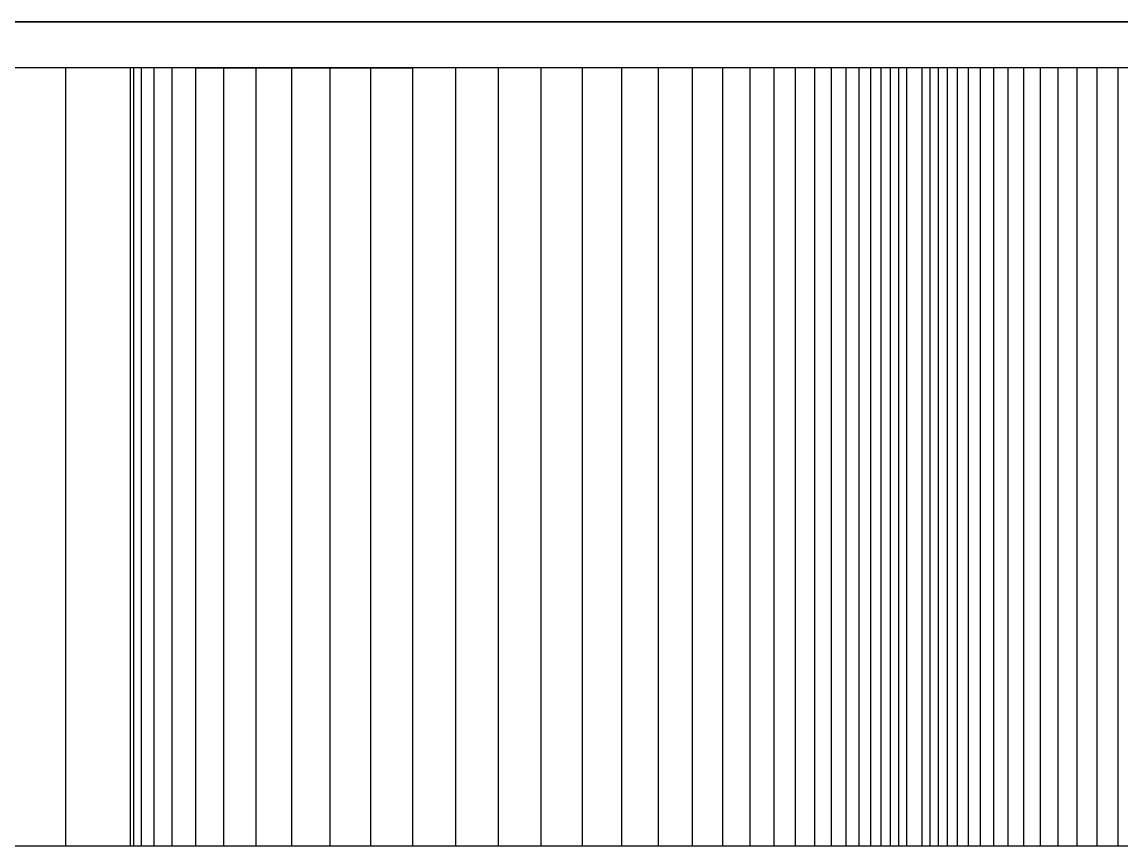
# Model space of a CAD drawing. Extents: x -20.4 to 13.4, y -9.4 to 9.8.
# Drawn here: x -4.908 to -3.708, y -6.375 to -5.475 of the extents above; entities that cross this region are included whole.
import ezdxf

# ---------------------------------------------------------------- set-up
doc = ezdxf.new("R2010")
doc.units = 0
doc.linetypes.add('CENTER', pattern=[50.8, 31.75, -6.35, 6.35, -6.35])
doc.layers.get('0').update_dxf_attribs({"linetype": 'CONTINUOUS'})

msp = doc.modelspace()

# ---------------------------------------------------------------- linework, layer by layer
at = {"linetype": 'CENTER'}
for q in [(3.9923, -5.475), (3.4923, -5.475), (3.9923, -5.475), (3.9923, -5.475), (3.9923, -5.475), (3.9923, -5.475)]:
    msp.add_line((-20.41, -5.475), q, dxfattribs=at)
for p, q in [((-6.1077, -5.475), (-4.1077, -5.475)), ((-4.1077, -5.475), (-6.1077, -5.475)), ((-5.4077, -5.475), (-4.8077, -5.475)), ((-5.4077, -5.475), (-4.8077, -5.475)), ((-5.4077, -5.475), (-4.8077, -5.475)), ((-4.9033, -5.475), (-4.9598, -5.475)), ((-4.9598, -5.475), (-4.9033, -5.475)), ((-4.9007, -5.475), (-4.9221, -5.475)), ((-4.8077, -5.475), (-4.9077, -5.475)), ((-4.9077, -5.475), (-4.8077, -5.475)), ((-4.8077, -5.475), (-4.9077, -5.475)), ((-4.9077, -5.475), (-4.8077, -5.475)), ((-4.7077, -5.475), (-4.9077, -5.475)), ((-4.9077, -5.475), (-4.7077, -5.475)), ((-4.9077, -5.475), (-4.8077, -5.475)), ((-4.8403, -5.475), (-4.9033, -5.475)), ((-4.9033, -5.475), (-4.8403, -5.475)), ((-4.8814, -5.475), (-4.9007, -5.475)), ((-4.8177, -5.475), (-4.8977, -5.475)), ((-4.8977, -5.475), (-4.8177, -5.475)), ((-4.8177, -5.475), (-4.8977, -5.475)), ((-4.8977, -5.475), (-4.8177, -5.475)), ((-4.7177, -5.475), (-4.8977, -5.475)), ((-4.8977, -5.475), (-4.7177, -5.475)), ((-4.8977, -5.475), (-4.8177, -5.475)), ((-4.8177, -5.475), (-4.8977, -5.475)), ((-4.8977, -5.475), (-4.8177, -5.475)), ((-4.8177, -5.475), (-4.8977, -5.475)), ((-4.8642, -5.475), (-4.8814, -5.475)), ((-4.8727, -5.475), (-4.8427, -5.475)), ((-4.8727, -5.475), (-4.8427, -5.475)), ((-4.8491, -5.475), (-4.8642, -5.475)), ((-4.8362, -5.475), (-4.8491, -5.475)), ((-4.775, -5.475), (-4.8403, -5.475)), ((-4.8403, -5.475), (-4.775, -5.475)), ((-4.7777, -5.475), (-4.8377, -5.475)), ((-4.8256, -5.475), (-4.8362, -5.475)), ((-4.8173, -5.475), (-4.8256, -5.475)), ((-4.8114, -5.475), (-4.8173, -5.475)), ((-4.8078, -5.475), (-4.8114, -5.475)), ((-4.8066, -5.475), (-4.8078, -5.475)), ((-4.7577, -5.475), (-4.8077, -5.475)), ((-4.8077, -5.475), (-4.7577, -5.475)), ((-4.8077, -5.475), (-4.7577, -5.475)), ((-4.7577, -5.475), (-4.8077, -5.475)), ((-4.8077, -5.475), (-3.3577, -5.475)), ((-4.775, -5.475), (-4.712, -5.475)), ((-4.712, -5.475), (-4.775, -5.475)), ((-4.7577, -5.475), (-4.7077, -5.475)), ((-4.7077, -5.475), (-4.7577, -5.475)), ((-4.7577, -5.475), (-4.7227, -5.475)), ((-4.7227, -5.475), (-4.7577, -5.475)), ((-4.7577, -5.475), (-4.7227, -5.475)), ((-4.7227, -5.475), (-4.7577, -5.475)), ((-4.7577, -5.475), (-4.1577, -5.475)), ((-4.7577, -5.475), (-4.1577, -5.475)), ((-4.7577, -5.475), (-4.1577, -5.475)), ((-4.0577, -5.475), (-4.7577, -5.475)), ((-4.6849, -5.475), (-4.7227, -5.475)), ((-4.712, -5.475), (-4.6555, -5.475)), ((-4.6555, -5.475), (-4.712, -5.475)), ((-4.7077, -5.475), (-4.6608, -5.475)), ((-4.7077, -5.475), (-3.3577, -5.475)), ((-3.3577, -5.475), (-4.7077, -5.475)), ((-4.6977, -5.475), (-3.3677, -5.475)), ((-3.3677, -5.475), (-4.6977, -5.475)), ((-4.6475, -5.475), (-4.6849, -5.475)), ((-4.6608, -5.475), (-4.6144, -5.475)), ((-4.6555, -5.475), (-4.6093, -5.475)), ((-4.6093, -5.475), (-4.6555, -5.475)), ((-4.6105, -5.475), (-4.6475, -5.475)), ((-4.6144, -5.475), (-4.5688, -5.475)), ((-4.5741, -5.475), (-4.6105, -5.475)), ((-4.6093, -5.475), (-4.5767, -5.475)), ((-4.5767, -5.475), (-4.6093, -5.475)), ((-4.5767, -5.475), (-4.5598, -5.475)), ((-4.5598, -5.475), (-4.5767, -5.475)), ((-4.5384, -5.475), (-4.5741, -5.475)), ((-4.5688, -5.475), (-4.5241, -5.475)), ((-4.5036, -5.475), (-4.5384, -5.475)), ((-4.5241, -5.475), (-4.4806, -5.475)), ((-4.4698, -5.475), (-4.5036, -5.475)), ((-4.4806, -5.475), (-4.4383, -5.475)), ((-4.4372, -5.475), (-4.4698, -5.475)), ((-4.4383, -5.475), (-4.3974, -5.475)), ((-4.4058, -5.475), (-4.4372, -5.475)), ((-4.3758, -5.475), (-4.4058, -5.475)), ((-4.3974, -5.475), (-4.3582, -5.475)), ((-4.3473, -5.475), (-4.3758, -5.475)), ((-4.3719, -5.475), (-4.3721, -5.475)), ((-4.3721, -5.475), (-4.3717, -5.475)), ((-4.3713, -5.475), (-4.3719, -5.475)), ((-4.3717, -5.475), (-4.3712, -5.475)), ((-4.37, -5.475), (-4.3713, -5.475)), ((-4.3712, -5.475), (-4.37, -5.475)), ((-4.3683, -5.475), (-4.37, -5.475)), ((-4.37, -5.475), (-4.3679, -5.475)), ((-4.3659, -5.475), (-4.3683, -5.475)), ((-4.3679, -5.475), (-4.3649, -5.475)), ((-4.3631, -5.475), (-4.3659, -5.475)), ((-4.3649, -5.475), (-4.3612, -5.475)), ((-4.3598, -5.475), (-4.3631, -5.475)), ((-4.363, -5.475), (-4.3631, -5.475)), ((-4.3631, -5.475), (-4.3626, -5.475)), ((-4.3624, -5.475), (-4.363, -5.475)), ((-4.3626, -5.475), (-4.3623, -5.475)), ((-4.3612, -5.475), (-4.3624, -5.475)), ((-4.3623, -5.475), (-4.3611, -5.475)), ((-4.3612, -5.475), (-4.3566, -5.475)), ((-4.3596, -5.475), (-4.3612, -5.475)), ((-4.3611, -5.475), (-4.3591, -5.475)), ((-4.3559, -5.475), (-4.3598, -5.475)), ((-4.3574, -5.475), (-4.3596, -5.475)), ((-4.3591, -5.475), (-4.3564, -5.475)), ((-4.3582, -5.475), (-4.3208, -5.475)), ((-4.3548, -5.475), (-4.3574, -5.475)), ((-4.3566, -5.475), (-4.3513, -5.475)), ((-4.3564, -5.475), (-4.3528, -5.475)), ((-4.3468, -5.475), (-4.3559, -5.475)), ((-4.3517, -5.475), (-4.3548, -5.475)), ((-4.3528, -5.475), (-4.3485, -5.475)), ((-4.3481, -5.475), (-4.3517, -5.475)), ((-4.3513, -5.475), (-4.3428, -5.475)), ((-4.3485, -5.475), (-4.3435, -5.475)), ((-4.3393, -5.475), (-4.3481, -5.475)), ((-4.3205, -5.475), (-4.3473, -5.475)), ((-4.3367, -5.475), (-4.3468, -5.475)), ((-4.3435, -5.475), (-4.3353, -5.475)), ((-4.3428, -5.475), (-4.3334, -5.475)), ((-4.3295, -5.475), (-4.3393, -5.475)), ((-4.3256, -5.475), (-4.3367, -5.475)), ((-4.3353, -5.475), (-4.3263, -5.475)), ((-4.3336, -5.475), (-4.3337, -5.475)), ((-4.3337, -5.475), (-4.3336, -5.475)), ((-4.3334, -5.475), (-4.3336, -5.475)), ((-4.3336, -5.475), (-4.3335, -5.475)), ((-4.3335, -5.475), (-4.3332, -5.475)), ((-4.3334, -5.475), (-4.323, -5.475)), ((-4.333, -5.475), (-4.3334, -5.475)), ((-4.3332, -5.475), (-4.3327, -5.475)), ((-4.3326, -5.475), (-4.333, -5.475)), ((-4.3327, -5.475), (-4.3322, -5.475)), ((-4.332, -5.475), (-4.3326, -5.475)), ((-4.3322, -5.475), (-4.3315, -5.475)), ((-4.3312, -5.475), (-4.332, -5.475)), ((-4.3315, -5.475), (-4.3307, -5.475)), ((-4.3304, -5.475), (-4.3312, -5.475)), ((-4.3307, -5.475), (-4.3298, -5.475)), ((-4.3295, -5.475), (-4.3304, -5.475)), ((-4.3298, -5.475), (-4.3288, -5.475)), ((-4.3188, -5.475), (-4.3295, -5.475)), ((-4.3284, -5.475), (-4.3295, -5.475)), ((-4.3288, -5.475), (-4.3276, -5.475)), ((-4.3272, -5.475), (-4.3284, -5.475)), ((-4.3276, -5.475), (-4.3264, -5.475)), ((-4.326, -5.475), (-4.3272, -5.475)), ((-4.3111, -5.475), (-4.3267, -5.475)), ((-4.3267, -5.475), (-4.3111, -5.475)), ((-4.3264, -5.475), (-4.3251, -5.475)), ((-4.3263, -5.475), (-4.3163, -5.475)), ((-4.3246, -5.475), (-4.326, -5.475)), ((-4.3135, -5.475), (-4.3256, -5.475)), ((-4.3251, -5.475), (-4.3237, -5.475)), ((-4.3231, -5.475), (-4.3246, -5.475)), ((-4.3237, -5.475), (-4.3191, -5.475)), ((-4.323, -5.475), (-4.3118, -5.475)), ((-4.3208, -5.475), (-4.2854, -5.475)), ((-4.2954, -5.475), (-4.3205, -5.475)), ((-4.3191, -5.475), (-4.3141, -5.475)), ((-4.3073, -5.475), (-4.3188, -5.475)), ((-4.3163, -5.475), (-4.3055, -5.475)), ((-4.3141, -5.475), (-4.3086, -5.475)), ((-4.3007, -5.475), (-4.3135, -5.475)), ((-4.3118, -5.475), (-4.2998, -5.475)), ((-4.3032, -5.475), (-4.3111, -5.475)), ((-4.3111, -5.475), (-4.3032, -5.475)), ((-4.3086, -5.475), (-4.3026, -5.475)), ((-4.2949, -5.475), (-4.3073, -5.475)), ((-4.3055, -5.475), (-4.294, -5.475)), ((-4.2947, -5.475), (-4.3032, -5.475)), ((-4.3032, -5.475), (-4.2947, -5.475)), ((-4.3026, -5.475), (-4.2961, -5.475)), ((-4.287, -5.475), (-4.3007, -5.475)), ((-4.2998, -5.475), (-4.287, -5.475)), ((-4.2961, -5.475), (-4.2892, -5.475)), ((-4.2721, -5.475), (-4.2954, -5.475)), ((-4.2817, -5.475), (-4.2949, -5.475)), ((-4.2856, -5.475), (-4.2947, -5.475)), ((-4.2947, -5.475), (-4.2856, -5.475)), ((-4.294, -5.475), (-4.2817, -5.475)), ((-4.2892, -5.475), (-4.282, -5.475)), ((-4.2703, -5.475), (-4.287, -5.475)), ((-4.287, -5.475), (-4.2703, -5.475)), ((-4.2758, -5.475), (-4.2856, -5.475)), ((-4.2856, -5.475), (-4.2758, -5.475)), ((-4.2854, -5.475), (-4.2521, -5.475)), ((-4.282, -5.475), (-4.2743, -5.475)), ((-4.2655, -5.475), (-4.2817, -5.475)), ((-4.2817, -5.475), (-4.2655, -5.475)), ((-4.278, -5.475), (-4.2797, -5.475)), ((-4.2763, -5.475), (-4.278, -5.475)), ((-4.2745, -5.475), (-4.2763, -5.475)), ((-4.2656, -5.475), (-4.2758, -5.475)), ((-4.2758, -5.475), (-4.2656, -5.475)), ((-4.2727, -5.475), (-4.2745, -5.475)), ((-4.2743, -5.475), (-4.2664, -5.475)), ((-4.2708, -5.475), (-4.2727, -5.475)), ((-4.2507, -5.475), (-4.2721, -5.475)), ((-4.2689, -5.475), (-4.2708, -5.475)), ((-4.2528, -5.475), (-4.2703, -5.475)), ((-4.2703, -5.475), (-4.2528, -5.475)), ((-4.267, -5.475), (-4.2689, -5.475)), ((-4.265, -5.475), (-4.267, -5.475)), ((-4.2664, -5.475), (-4.2581, -5.475)), ((-4.2549, -5.475), (-4.2656, -5.475)), ((-4.2656, -5.475), (-4.2549, -5.475)), ((-4.2485, -5.475), (-4.2655, -5.475)), ((-4.2655, -5.475), (-4.2485, -5.475)), ((-4.263, -5.475), (-4.265, -5.475)), ((-4.2611, -5.475), (-4.263, -5.475)), ((-4.2591, -5.475), (-4.2611, -5.475)), ((-4.2571, -5.475), (-4.2591, -5.475)), ((-4.2581, -5.475), (-4.2497, -5.475)), ((-4.2552, -5.475), (-4.2571, -5.475)), ((-4.2533, -5.475), (-4.2552, -5.475)), ((-4.237, -5.475), (-4.2549, -5.475)), ((-4.2549, -5.475), (-4.237, -5.475)), ((-4.2514, -5.475), (-4.2533, -5.475)), ((-4.2347, -5.475), (-4.2528, -5.475)), ((-4.2528, -5.475), (-4.2347, -5.475)), ((-4.2521, -5.475), (-4.221, -5.475)), ((-4.2495, -5.475), (-4.2514, -5.475)), ((-4.2314, -5.475), (-4.2507, -5.475)), ((-4.2497, -5.475), (-4.2479, -5.475)), ((-4.2478, -5.475), (-4.2495, -5.475)), ((-4.231, -5.475), (-4.2485, -5.475)), ((-4.2485, -5.475), (-4.231, -5.475)), ((-4.2479, -5.475), (-4.2461, -5.475)), ((-4.2461, -5.475), (-4.2478, -5.475)), ((-4.2461, -5.475), (-4.2445, -5.475)), ((-4.2444, -5.475), (-4.2461, -5.475)), ((-4.2445, -5.475), (-4.2429, -5.475)), ((-4.2428, -5.475), (-4.2444, -5.475)), ((-4.2429, -5.475), (-4.2414, -5.475)), ((-4.2413, -5.475), (-4.2428, -5.475)), ((-4.2414, -5.475), (-4.24, -5.475)), ((-4.2399, -5.475), (-4.2413, -5.475)), ((-4.24, -5.475), (-4.2387, -5.475)), ((-4.2386, -5.475), (-4.2399, -5.475)), ((-4.2387, -5.475), (-4.2375, -5.475)), ((-4.2374, -5.475), (-4.2386, -5.475)), ((-4.2375, -5.475), (-4.2364, -5.475)), ((-4.2363, -5.475), (-4.2374, -5.475)), ((-4.2186, -5.475), (-4.237, -5.475)), ((-4.237, -5.475), (-4.2186, -5.475)), ((-4.2364, -5.475), (-4.2354, -5.475)), ((-4.2353, -5.475), (-4.2363, -5.475)), ((-4.2354, -5.475), (-4.2345, -5.475)), ((-4.2345, -5.475), (-4.2353, -5.475)), ((-4.216, -5.475), (-4.2347, -5.475)), ((-4.2347, -5.475), (-4.216, -5.475)), ((-4.2345, -5.475), (-4.2337, -5.475)), ((-4.2337, -5.475), (-4.2345, -5.475)), ((-4.2337, -5.475), (-4.2331, -5.475)), ((-4.2331, -5.475), (-4.2337, -5.475)), ((-4.2331, -5.475), (-4.2326, -5.475)), ((-4.2326, -5.475), (-4.2331, -5.475)), ((-4.2326, -5.475), (-4.2322, -5.475)), ((-4.2322, -5.475), (-4.2326, -5.475)), ((-4.2322, -5.475), (-4.2319, -5.475)), ((-4.2319, -5.475), (-4.2322, -5.475)), ((-4.2319, -5.475), (-4.2318, -5.475)), ((-4.2318, -5.475), (-4.2319, -5.475)), ((-4.2142, -5.475), (-4.2314, -5.475)), ((-4.2129, -5.475), (-4.231, -5.475)), ((-4.231, -5.475), (-4.2129, -5.475)), ((-4.221, -5.475), (-4.1923, -5.475)), ((-4.1996, -5.475), (-4.2186, -5.475)), ((-4.2186, -5.475), (-4.1996, -5.475)), ((-4.1969, -5.475), (-4.216, -5.475)), ((-4.216, -5.475), (-4.1969, -5.475)), ((-4.1991, -5.475), (-4.2142, -5.475)), ((-4.1943, -5.475), (-4.2129, -5.475)), ((-4.2129, -5.475), (-4.1943, -5.475)), ((-4.1803, -5.475), (-4.1996, -5.475)), ((-4.1996, -5.475), (-4.1803, -5.475)), ((-4.1862, -5.475), (-4.1991, -5.475)), ((-4.1689, -5.475), (-4.1969, -5.475)), ((-4.1969, -5.475), (-4.1689, -5.475)), ((-4.1669, -5.475), (-4.1943, -5.475)), ((-4.1943, -5.475), (-4.1669, -5.475)), ((-4.1923, -5.475), (-4.1662, -5.475)), ((-4.1756, -5.475), (-4.1862, -5.475)), ((-4.1427, -5.475), (-4.1803, -5.475)), ((-4.1803, -5.475), (-4.1477, -5.475)), ((-4.1673, -5.475), (-4.1756, -5.475)), ((-4.1726, -5.475), (-4.1727, -5.475)), ((-4.1727, -5.475), (-4.1726, -5.475)), ((-4.1725, -5.475), (-4.1726, -5.475)), ((-4.1726, -5.475), (-4.1725, -5.475)), ((-4.1724, -5.475), (-4.1725, -5.475)), ((-4.1725, -5.475), (-4.1724, -5.475)), ((-4.1722, -5.475), (-4.1724, -5.475)), ((-4.1724, -5.475), (-4.1722, -5.475)), ((-4.172, -5.475), (-4.1722, -5.475)), ((-4.1722, -5.475), (-4.172, -5.475)), ((-4.1717, -5.475), (-4.172, -5.475)), ((-4.172, -5.475), (-4.1717, -5.475)), ((-4.1714, -5.475), (-4.1717, -5.475)), ((-4.1717, -5.475), (-4.1714, -5.475)), ((-4.171, -5.475), (-4.1714, -5.475)), ((-4.1714, -5.475), (-4.171, -5.475)), ((-4.1706, -5.475), (-4.171, -5.475)), ((-4.171, -5.475), (-4.1706, -5.475)), ((-4.1702, -5.475), (-4.1706, -5.475)), ((-4.1706, -5.475), (-4.1702, -5.475)), ((-4.1697, -5.475), (-4.1702, -5.475)), ((-4.1702, -5.475), (-4.1697, -5.475)), ((-4.1691, -5.475), (-4.1697, -5.475)), ((-4.1697, -5.475), (-4.1691, -5.475)), ((-4.1686, -5.475), (-4.1691, -5.475)), ((-4.1691, -5.475), (-4.1686, -5.475)), ((-4.1404, -5.475), (-4.1689, -5.475)), ((-4.1689, -5.475), (-4.1404, -5.475)), ((-4.168, -5.475), (-4.1686, -5.475)), ((-4.1686, -5.475), (-4.168, -5.475)), ((-4.1673, -5.475), (-4.168, -5.475)), ((-4.168, -5.475), (-4.1673, -5.475)), ((-4.1614, -5.475), (-4.1673, -5.475)), ((-4.1667, -5.475), (-4.1673, -5.475)), ((-4.1673, -5.475), (-4.1667, -5.475)), ((-4.1391, -5.475), (-4.1669, -5.475)), ((-4.1669, -5.475), (-4.1391, -5.475)), ((-4.166, -5.475), (-4.1667, -5.475)), ((-4.1667, -5.475), (-4.166, -5.475)), ((-4.1662, -5.475), (-4.1426, -5.475)), ((-4.1652, -5.475), (-4.166, -5.475)), ((-4.166, -5.475), (-4.1652, -5.475)), ((-4.1645, -5.475), (-4.1652, -5.475)), ((-4.1652, -5.475), (-4.1645, -5.475)), ((-4.1638, -5.475), (-4.1645, -5.475)), ((-4.1645, -5.475), (-4.1638, -5.475)), ((-4.163, -5.475), (-4.1638, -5.475)), ((-4.1638, -5.475), (-4.163, -5.475)), ((-4.1622, -5.475), (-4.163, -5.475)), ((-4.163, -5.475), (-4.1622, -5.475)), ((-4.1614, -5.475), (-4.1622, -5.475)), ((-4.1622, -5.475), (-4.1614, -5.475)), ((-4.1578, -5.475), (-4.1614, -5.475)), ((-4.1607, -5.475), (-4.1614, -5.475)), ((-4.1614, -5.475), (-4.1607, -5.475)), ((-4.1599, -5.475), (-4.1607, -5.475)), ((-4.1607, -5.475), (-4.1599, -5.475)), ((-4.1591, -5.475), (-4.1599, -5.475)), ((-4.1599, -5.475), (-4.1591, -5.475)), ((-4.1583, -5.475), (-4.1591, -5.475)), ((-4.1591, -5.475), (-4.1583, -5.475)), ((-4.1575, -5.475), (-4.1583, -5.475)), ((-4.1583, -5.475), (-4.1575, -5.475)), ((-4.1566, -5.475), (-4.1578, -5.475)), ((-4.1577, -5.475), (-4.1077, -5.475)), ((-4.1077, -5.475), (-4.1577, -5.475)), ((-4.1568, -5.475), (-4.1575, -5.475)), ((-4.1575, -5.475), (-4.1568, -5.475)), ((-4.1561, -5.475), (-4.1568, -5.475)), ((-4.1568, -5.475), (-4.1561, -5.475)), ((-4.1553, -5.475), (-4.1561, -5.475)), ((-4.1561, -5.475), (-4.1553, -5.475)), ((-4.1547, -5.475), (-4.1553, -5.475)), ((-4.1553, -5.475), (-4.1547, -5.475)), ((-4.154, -5.475), (-4.1547, -5.475)), ((-4.1547, -5.475), (-4.154, -5.475)), ((-4.1533, -5.475), (-4.154, -5.475)), ((-4.154, -5.475), (-4.1533, -5.475)), ((-4.1527, -5.475), (-4.1533, -5.475)), ((-4.1533, -5.475), (-4.1527, -5.475)), ((-4.1522, -5.475), (-4.1527, -5.475)), ((-4.1527, -5.475), (-4.1522, -5.475)), ((-4.1516, -5.475), (-4.1522, -5.475)), ((-4.1522, -5.475), (-4.1516, -5.475)), ((-4.1511, -5.475), (-4.1516, -5.475)), ((-4.1516, -5.475), (-4.1511, -5.475)), ((-4.1507, -5.475), (-4.1511, -5.475)), ((-4.1511, -5.475), (-4.1507, -5.475)), ((-4.1503, -5.475), (-4.1507, -5.475)), ((-4.1507, -5.475), (-4.1503, -5.475)), ((-4.1499, -5.475), (-4.1503, -5.475)), ((-4.1503, -5.475), (-4.1499, -5.475)), ((-4.1496, -5.475), (-4.1499, -5.475)), ((-4.1499, -5.475), (-4.1496, -5.475)), ((-4.1493, -5.475), (-4.1496, -5.475)), ((-4.1496, -5.475), (-4.1493, -5.475)), ((-4.1491, -5.475), (-4.1493, -5.475)), ((-4.1493, -5.475), (-4.1491, -5.475)), ((-4.1489, -5.475), (-4.1491, -5.475)), ((-4.1491, -5.475), (-4.1489, -5.475)), ((-4.1488, -5.475), (-4.1489, -5.475)), ((-4.1489, -5.475), (-4.1488, -5.475)), ((-4.1487, -5.475), (-4.1488, -5.475)), ((-4.1488, -5.475), (-4.1487, -5.475)), ((-4.1487, -5.475), (-4.1487, -5.475)), ((-4.1487, -5.475), (-4.1487, -5.475)), ((-4.1477, -5.475), (-4.1148, -5.475)), ((-4.1048, -5.475), (-4.1427, -5.475)), ((-4.1426, -5.475), (-4.1217, -5.475)), ((-4.1116, -5.475), (-4.1404, -5.475)), ((-4.1404, -5.475), (-4.1116, -5.475)), ((-4.1109, -5.475), (-4.1391, -5.475)), ((-4.1391, -5.475), (-4.1109, -5.475)), ((-4.1217, -5.475), (-4.1037, -5.475)), ((-4.1148, -5.475), (-4.0817, -5.475)), ((-4.0827, -5.475), (-4.1116, -5.475)), ((-4.1116, -5.475), (-4.0827, -5.475)), ((-4.0827, -5.475), (-4.1109, -5.475)), ((-4.1109, -5.475), (-4.0827, -5.475)), ((-4.1096, -5.475), (-4.1097, -5.475)), ((-4.1097, -5.475), (-4.1096, -5.475)), ((-4.1094, -5.475), (-4.1096, -5.475)), ((-4.1096, -5.475), (-4.1094, -5.475)), ((-4.1091, -5.475), (-4.1094, -5.475)), ((-4.1094, -5.475), (-4.1091, -5.475)), ((-4.1087, -5.475), (-4.1091, -5.475)), ((-4.1091, -5.475), (-4.1087, -5.475)), ((-4.1082, -5.475), (-4.1087, -5.475)), ((-4.1087, -5.475), (-4.1082, -5.475)), ((-4.1076, -5.475), (-4.1082, -5.475)), ((-4.1082, -5.475), (-4.1076, -5.475)), ((-4.1077, -5.475), (-3.7077, -5.475)), ((-3.7077, -5.475), (-4.1077, -5.475)), ((-4.1069, -5.475), (-4.1076, -5.475)), ((-4.1076, -5.475), (-4.1069, -5.475)), ((-4.106, -5.475), (-4.1069, -5.475)), ((-4.1069, -5.475), (-4.106, -5.475)), ((-4.1051, -5.475), (-4.106, -5.475)), ((-4.106, -5.475), (-4.1051, -5.475)), ((-4.1041, -5.475), (-4.1051, -5.475)), ((-4.1051, -5.475), (-4.1041, -5.475)), ((-4.1047, -5.475), (-4.1048, -5.475)), ((-4.1048, -5.475), (-4.1047, -5.475)), ((-4.1046, -5.475), (-4.1047, -5.475)), ((-4.1047, -5.475), (-4.1047, -5.475)), ((-4.1046, -5.475), (-4.1047, -5.475)), ((-4.1047, -5.475), (-4.1046, -5.475)), ((-4.1045, -5.475), (-4.1046, -5.475)), ((-4.1043, -5.475), (-4.1046, -5.475)), ((-4.1046, -5.475), (-4.1043, -5.475)), ((-4.1043, -5.475), (-4.1045, -5.475)), ((-4.1042, -5.475), (-4.1043, -5.475)), ((-4.104, -5.475), (-4.1043, -5.475)), ((-4.1043, -5.475), (-4.104, -5.475)), ((-4.104, -5.475), (-4.1042, -5.475)), ((-4.103, -5.475), (-4.1041, -5.475)), ((-4.1041, -5.475), (-4.103, -5.475)), ((-4.1037, -5.475), (-4.104, -5.475)), ((-4.1036, -5.475), (-4.104, -5.475)), ((-4.104, -5.475), (-4.1036, -5.475)), ((-4.1037, -5.475), (-4.0885, -5.475)), ((-4.1035, -5.475), (-4.1037, -5.475)), ((-4.1031, -5.475), (-4.1036, -5.475)), ((-4.1036, -5.475), (-4.1031, -5.475)), ((-4.1032, -5.475), (-4.1035, -5.475)), ((-4.1029, -5.475), (-4.1032, -5.475)), ((-4.1025, -5.475), (-4.1031, -5.475)), ((-4.1031, -5.475), (-4.1025, -5.475)), ((-4.1017, -5.475), (-4.103, -5.475)), ((-4.103, -5.475), (-4.1017, -5.475)), ((-4.1025, -5.475), (-4.1029, -5.475)), ((-4.1022, -5.475), (-4.1025, -5.475)), ((-4.1018, -5.475), (-4.1025, -5.475)), ((-4.1025, -5.475), (-4.1018, -5.475)), ((-4.1018, -5.475), (-4.1022, -5.475)), ((-4.1014, -5.475), (-4.1018, -5.475)), ((-4.101, -5.475), (-4.1018, -5.475)), ((-4.1018, -5.475), (-4.101, -5.475)), ((-4.1005, -5.475), (-4.1017, -5.475)), ((-4.1017, -5.475), (-4.1005, -5.475)), ((-4.101, -5.475), (-4.1014, -5.475)), ((-4.1005, -5.475), (-4.101, -5.475)), ((-4.1002, -5.475), (-4.101, -5.475)), ((-4.101, -5.475), (-4.1002, -5.475)), ((-4.1001, -5.475), (-4.1005, -5.475)), ((-4.0991, -5.475), (-4.1005, -5.475)), ((-4.1005, -5.475), (-4.0991, -5.475)), ((-4.0993, -5.475), (-4.1002, -5.475)), ((-4.1002, -5.475), (-4.0993, -5.475)), ((-4.0996, -5.475), (-4.1001, -5.475)), ((-4.0992, -5.475), (-4.0996, -5.475)), ((-4.0983, -5.475), (-4.0993, -5.475)), ((-4.0993, -5.475), (-4.0983, -5.475)), ((-4.0987, -5.475), (-4.0992, -5.475)), ((-4.0977, -5.475), (-4.0991, -5.475)), ((-4.0991, -5.475), (-4.0977, -5.475)), ((-4.0982, -5.475), (-4.0987, -5.475)), ((-4.0972, -5.475), (-4.0983, -5.475)), ((-4.0983, -5.475), (-4.0972, -5.475)), ((-4.0978, -5.475), (-4.0982, -5.475)), ((-4.0676, -5.475), (-4.0978, -5.475)), ((-4.0962, -5.475), (-4.0977, -5.475)), ((-4.0977, -5.475), (-4.0962, -5.475)), ((-4.0977, -5.475), (-3.7177, -5.475)), ((-3.7177, -5.475), (-4.0977, -5.475)), ((-4.0961, -5.475), (-4.0972, -5.475)), ((-4.0972, -5.475), (-4.0961, -5.475)), ((-4.0946, -5.475), (-4.0962, -5.475)), ((-4.0962, -5.475), (-4.0946, -5.475)), ((-4.0949, -5.475), (-4.0961, -5.475)), ((-4.0961, -5.475), (-4.0949, -5.475)), ((-4.0937, -5.475), (-4.0949, -5.475)), ((-4.0949, -5.475), (-4.0937, -5.475)), ((-4.093, -5.475), (-4.0946, -5.475)), ((-4.0946, -5.475), (-4.093, -5.475)), ((-4.0924, -5.475), (-4.0937, -5.475)), ((-4.0937, -5.475), (-4.0924, -5.475)), ((-4.0913, -5.475), (-4.093, -5.475)), ((-4.093, -5.475), (-4.0913, -5.475)), ((-4.0911, -5.475), (-4.0924, -5.475)), ((-4.0924, -5.475), (-4.0911, -5.475)), ((-4.0896, -5.475), (-4.0913, -5.475)), ((-4.0913, -5.475), (-4.0896, -5.475)), ((-4.0898, -5.475), (-4.0911, -5.475)), ((-4.0911, -5.475), (-4.0898, -5.475)), ((-4.0884, -5.475), (-4.0898, -5.475)), ((-4.0898, -5.475), (-4.0884, -5.475)), ((-4.0879, -5.475), (-4.0896, -5.475)), ((-4.0896, -5.475), (-4.0879, -5.475)), ((-4.0885, -5.475), (-4.0763, -5.475)), ((-4.087, -5.475), (-4.0884, -5.475)), ((-4.0884, -5.475), (-4.087, -5.475)), ((-4.0862, -5.475), (-4.0879, -5.475)), ((-4.0879, -5.475), (-4.0862, -5.475)), ((-4.0855, -5.475), (-4.087, -5.475)), ((-4.087, -5.475), (-4.0855, -5.475)), ((-4.0844, -5.475), (-4.0862, -5.475)), ((-4.0862, -5.475), (-4.0844, -5.475)), ((-4.0841, -5.475), (-4.0855, -5.475)), ((-4.0855, -5.475), (-4.0841, -5.475)), ((-4.0827, -5.475), (-4.0844, -5.475)), ((-4.0844, -5.475), (-4.0827, -5.475)), ((-4.0827, -5.475), (-4.0841, -5.475)), ((-4.0841, -5.475), (-4.0827, -5.475)), ((-4.0827, -5.475), (-4.0537, -5.475)), ((-4.0537, -5.475), (-4.0827, -5.475)), ((-4.0827, -5.475), (-4.0544, -5.475)), ((-4.0544, -5.475), (-4.0827, -5.475)), ((-4.0812, -5.475), (-4.0827, -5.475)), ((-4.0827, -5.475), (-4.0812, -5.475)), ((-4.0809, -5.475), (-4.0827, -5.475)), ((-4.0827, -5.475), (-4.0809, -5.475)), ((-4.0817, -5.475), (-4.0485, -5.475)), ((-4.0798, -5.475), (-4.0812, -5.475)), ((-4.0812, -5.475), (-4.0798, -5.475)), ((-4.0791, -5.475), (-4.0809, -5.475)), ((-4.0809, -5.475), (-4.0791, -5.475)), ((-4.0783, -5.475), (-4.0798, -5.475)), ((-4.0798, -5.475), (-4.0783, -5.475)), ((-4.0774, -5.475), (-4.0791, -5.475)), ((-4.0791, -5.475), (-4.0774, -5.475)), ((-4.0769, -5.475), (-4.0783, -5.475)), ((-4.0783, -5.475), (-4.0769, -5.475)), ((-4.0757, -5.475), (-4.0774, -5.475)), ((-4.0774, -5.475), (-4.0757, -5.475)), ((-4.0755, -5.475), (-4.0769, -5.475)), ((-4.0769, -5.475), (-4.0755, -5.475)), ((-4.0763, -5.475), (-4.067, -5.475)), ((-4.074, -5.475), (-4.0757, -5.475)), ((-4.0757, -5.475), (-4.074, -5.475)), ((-4.0742, -5.475), (-4.0755, -5.475)), ((-4.0755, -5.475), (-4.0742, -5.475)), ((-4.0729, -5.475), (-4.0742, -5.475)), ((-4.0742, -5.475), (-4.0729, -5.475)), ((-4.0723, -5.475), (-4.074, -5.475)), ((-4.074, -5.475), (-4.0723, -5.475)), ((-4.0716, -5.475), (-4.0729, -5.475)), ((-4.0729, -5.475), (-4.0716, -5.475)), ((-4.0707, -5.475), (-4.0723, -5.475)), ((-4.0723, -5.475), (-4.0707, -5.475)), ((-4.0704, -5.475), (-4.0716, -5.475)), ((-4.0716, -5.475), (-4.0704, -5.475)), ((-4.0692, -5.475), (-4.0707, -5.475)), ((-4.0707, -5.475), (-4.0692, -5.475)), ((-4.0692, -5.475), (-4.0704, -5.475)), ((-4.0704, -5.475), (-4.0692, -5.475)), ((-4.0681, -5.475), (-4.0692, -5.475)), ((-4.0692, -5.475), (-4.0681, -5.475)), ((-4.0677, -5.475), (-4.0692, -5.475)), ((-4.0692, -5.475), (-4.0677, -5.475)), ((-4.067, -5.475), (-4.0681, -5.475)), ((-4.0681, -5.475), (-4.067, -5.475)), ((-4.0662, -5.475), (-4.0677, -5.475)), ((-4.0677, -5.475), (-4.0662, -5.475)), ((-4.0671, -5.475), (-4.0676, -5.475)), ((-4.0666, -5.475), (-4.0671, -5.475)), ((-4.067, -5.475), (-4.0608, -5.475)), ((-4.066, -5.475), (-4.067, -5.475)), ((-4.067, -5.475), (-4.066, -5.475)), ((-4.0661, -5.475), (-4.0666, -5.475)), ((-4.0648, -5.475), (-4.0662, -5.475)), ((-4.0662, -5.475), (-4.0648, -5.475)), ((-4.0657, -5.475), (-4.0661, -5.475)), ((-4.0651, -5.475), (-4.066, -5.475)), ((-4.066, -5.475), (-4.0651, -5.475)), ((-4.0652, -5.475), (-4.0657, -5.475)), ((-4.0648, -5.475), (-4.0652, -5.475)), ((-4.0643, -5.475), (-4.0651, -5.475)), ((-4.0651, -5.475), (-4.0643, -5.475)), ((-4.0643, -5.475), (-4.0648, -5.475)), ((-4.0636, -5.475), (-4.0648, -5.475)), ((-4.0648, -5.475), (-4.0636, -5.475)), ((-4.0639, -5.475), (-4.0643, -5.475)), ((-4.0635, -5.475), (-4.0643, -5.475)), ((-4.0643, -5.475), (-4.0635, -5.475)), ((-4.0635, -5.475), (-4.0639, -5.475)), ((-4.0624, -5.475), (-4.0636, -5.475)), ((-4.0636, -5.475), (-4.0624, -5.475)), ((-4.0631, -5.475), (-4.0635, -5.475)), ((-4.0628, -5.475), (-4.0635, -5.475)), ((-4.0635, -5.475), (-4.0628, -5.475)), ((-4.0628, -5.475), (-4.0631, -5.475)), ((-4.0624, -5.475), (-4.0628, -5.475)), ((-4.0622, -5.475), (-4.0628, -5.475)), ((-4.0628, -5.475), (-4.0622, -5.475)), ((-4.0621, -5.475), (-4.0624, -5.475)), ((-4.0612, -5.475), (-4.0624, -5.475)), ((-4.0624, -5.475), (-4.0612, -5.475)), ((-4.0617, -5.475), (-4.0622, -5.475)), ((-4.0622, -5.475), (-4.0617, -5.475)), ((-4.0618, -5.475), (-4.0621, -5.475)), ((-4.0616, -5.475), (-4.0618, -5.475)), ((-4.0613, -5.475), (-4.0617, -5.475)), ((-4.0617, -5.475), (-4.0613, -5.475)), ((-4.0613, -5.475), (-4.0616, -5.475)), ((-4.0611, -5.475), (-4.0613, -5.475)), ((-4.061, -5.475), (-4.0613, -5.475)), ((-4.0613, -5.475), (-4.061, -5.475)), ((-4.0602, -5.475), (-4.0612, -5.475)), ((-4.0612, -5.475), (-4.0602, -5.475)), ((-4.061, -5.475), (-4.0611, -5.475)), ((-4.0608, -5.475), (-4.061, -5.475)), ((-4.0607, -5.475), (-4.061, -5.475)), ((-4.061, -5.475), (-4.0607, -5.475)), ((-4.0608, -5.475), (-4.0577, -5.475)), ((-4.0607, -5.475), (-4.0608, -5.475)), ((-4.0606, -5.475), (-4.0607, -5.475)), ((-4.0606, -5.475), (-4.0607, -5.475)), ((-4.0607, -5.475), (-4.0606, -5.475)), ((-4.0216, -5.475), (-4.0606, -5.475)), ((-4.0606, -5.475), (-4.0606, -5.475)), ((-4.0606, -5.475), (-4.0606, -5.475)), ((-4.0606, -5.475), (-4.0606, -5.475)), ((-4.0593, -5.475), (-4.0602, -5.475)), ((-4.0602, -5.475), (-4.0593, -5.475)), ((-4.0584, -5.475), (-4.0593, -5.475)), ((-4.0593, -5.475), (-4.0584, -5.475)), ((-4.0577, -5.475), (-4.0584, -5.475)), ((-4.0584, -5.475), (-4.0577, -5.475)), ((-4.0077, -5.475), (-4.0577, -5.475)), ((-4.0577, -5.475), (-4.0077, -5.475)), ((-4.0571, -5.475), (-4.0577, -5.475)), ((-4.0577, -5.475), (-4.0571, -5.475)), ((-4.0566, -5.475), (-4.0571, -5.475)), ((-4.0571, -5.475), (-4.0566, -5.475)), ((-4.0562, -5.475), (-4.0566, -5.475)), ((-4.0566, -5.475), (-4.0562, -5.475)), ((-4.0559, -5.475), (-4.0562, -5.475)), ((-4.0562, -5.475), (-4.0559, -5.475)), ((-4.0557, -5.475), (-4.0559, -5.475)), ((-4.0559, -5.475), (-4.0557, -5.475)), ((-4.0557, -5.475), (-4.0557, -5.475)), ((-4.0557, -5.475), (-4.0557, -5.475)), ((-4.0544, -5.475), (-4.0262, -5.475)), ((-4.0262, -5.475), (-4.0544, -5.475)), ((-4.0537, -5.475), (-4.0249, -5.475)), ((-4.0249, -5.475), (-4.0537, -5.475)), ((-4.0485, -5.475), (-4.0156, -5.475)), ((-4.0262, -5.475), (-3.9984, -5.475)), ((-3.9984, -5.475), (-4.0262, -5.475)), ((-4.0249, -5.475), (-3.9964, -5.475)), ((-3.9964, -5.475), (-4.0249, -5.475)), ((-3.983, -5.475), (-4.0216, -5.475)), ((-4.0166, -5.475), (-4.0167, -5.475)), ((-4.0167, -5.475), (-4.0166, -5.475)), ((-4.0165, -5.475), (-4.0166, -5.475)), ((-4.0166, -5.475), (-4.0165, -5.475)), ((-4.0164, -5.475), (-4.0165, -5.475)), ((-4.0165, -5.475), (-4.0164, -5.475)), ((-4.0162, -5.475), (-4.0164, -5.475)), ((-4.0164, -5.475), (-4.0162, -5.475)), ((-4.016, -5.475), (-4.0162, -5.475)), ((-4.0162, -5.475), (-4.016, -5.475)), ((-4.0157, -5.475), (-4.016, -5.475)), ((-4.016, -5.475), (-4.0157, -5.475)), ((-4.0154, -5.475), (-4.0157, -5.475)), ((-4.0157, -5.475), (-4.0154, -5.475)), ((-4.0156, -5.475), (-3.983, -5.475)), ((-4.015, -5.475), (-4.0154, -5.475)), ((-4.0154, -5.475), (-4.015, -5.475)), ((-4.0146, -5.475), (-4.015, -5.475)), ((-4.015, -5.475), (-4.0146, -5.475)), ((-4.0142, -5.475), (-4.0146, -5.475)), ((-4.0146, -5.475), (-4.0142, -5.475)), ((-4.0137, -5.475), (-4.0142, -5.475)), ((-4.0142, -5.475), (-4.0137, -5.475)), ((-4.0131, -5.475), (-4.0137, -5.475)), ((-4.0137, -5.475), (-4.0131, -5.475)), ((-4.0126, -5.475), (-4.0131, -5.475)), ((-4.0131, -5.475), (-4.0126, -5.475)), ((-4.012, -5.475), (-4.0126, -5.475)), ((-4.0126, -5.475), (-4.012, -5.475)), ((-4.0113, -5.475), (-4.012, -5.475)), ((-4.012, -5.475), (-4.0113, -5.475)), ((-4.0107, -5.475), (-4.0113, -5.475)), ((-4.0113, -5.475), (-4.0107, -5.475)), ((-4.01, -5.475), (-4.0107, -5.475)), ((-4.0107, -5.475), (-4.01, -5.475)), ((-4.0092, -5.475), (-4.01, -5.475)), ((-4.01, -5.475), (-4.0092, -5.475)), ((-4.0085, -5.475), (-4.0092, -5.475)), ((-4.0092, -5.475), (-4.0085, -5.475)), ((-4.0078, -5.475), (-4.0085, -5.475)), ((-4.0085, -5.475), (-4.0078, -5.475)), ((-4.007, -5.475), (-4.0078, -5.475)), ((-4.0078, -5.475), (-4.007, -5.475)), ((-4.0077, -5.475), (-3.7077, -5.475)), ((-3.7077, -5.475), (-4.0077, -5.475)), ((-4.0062, -5.475), (-4.007, -5.475)), ((-4.007, -5.475), (-4.0062, -5.475)), ((-4.0054, -5.475), (-4.0062, -5.475)), ((-4.0062, -5.475), (-4.0054, -5.475)), ((-4.0047, -5.475), (-4.0054, -5.475)), ((-4.0054, -5.475), (-4.0047, -5.475)), ((-4.0039, -5.475), (-4.0047, -5.475)), ((-4.0047, -5.475), (-4.0039, -5.475)), ((-4.0031, -5.475), (-4.0039, -5.475)), ((-4.0039, -5.475), (-4.0031, -5.475)), ((-4.0023, -5.475), (-4.0031, -5.475)), ((-4.0031, -5.475), (-4.0023, -5.475)), ((-4.0015, -5.475), (-4.0023, -5.475)), ((-4.0023, -5.475), (-4.0015, -5.475)), ((-4.0008, -5.475), (-4.0015, -5.475)), ((-4.0015, -5.475), (-4.0008, -5.475)), ((-4.0001, -5.475), (-4.0008, -5.475)), ((-4.0008, -5.475), (-4.0001, -5.475)), ((-3.9993, -5.475), (-4.0001, -5.475)), ((-4.0001, -5.475), (-3.9993, -5.475)), ((-3.9987, -5.475), (-3.9993, -5.475)), ((-3.9993, -5.475), (-3.9987, -5.475)), ((-3.998, -5.475), (-3.9987, -5.475)), ((-3.9987, -5.475), (-3.998, -5.475)), ((-3.9984, -5.475), (-3.971, -5.475)), ((-3.971, -5.475), (-3.9984, -5.475)), ((-3.9973, -5.475), (-3.998, -5.475)), ((-3.998, -5.475), (-3.9973, -5.475)), ((-3.9977, -5.475), (-3.7177, -5.475)), ((-3.7177, -5.475), (-3.9977, -5.475)), ((-3.9967, -5.475), (-3.9973, -5.475)), ((-3.9973, -5.475), (-3.9967, -5.475)), ((-3.9962, -5.475), (-3.9967, -5.475)), ((-3.9967, -5.475), (-3.9962, -5.475)), ((-3.9964, -5.475), (-3.9684, -5.475)), ((-3.9684, -5.475), (-3.9964, -5.475)), ((-3.9956, -5.475), (-3.9962, -5.475)), ((-3.9962, -5.475), (-3.9956, -5.475)), ((-3.9951, -5.475), (-3.9956, -5.475)), ((-3.9956, -5.475), (-3.9951, -5.475)), ((-3.9947, -5.475), (-3.9951, -5.475)), ((-3.9951, -5.475), (-3.9947, -5.475)), ((-3.9943, -5.475), (-3.9947, -5.475)), ((-3.9947, -5.475), (-3.9943, -5.475)), ((-3.9939, -5.475), (-3.9943, -5.475)), ((-3.9943, -5.475), (-3.9939, -5.475)), ((-3.9936, -5.475), (-3.9939, -5.475)), ((-3.9939, -5.475), (-3.9936, -5.475)), ((-3.9933, -5.475), (-3.9936, -5.475)), ((-3.9936, -5.475), (-3.9933, -5.475)), ((-3.9931, -5.475), (-3.9933, -5.475)), ((-3.9933, -5.475), (-3.9931, -5.475)), ((-3.9929, -5.475), (-3.9931, -5.475)), ((-3.9931, -5.475), (-3.9929, -5.475)), ((-3.9928, -5.475), (-3.9929, -5.475)), ((-3.9929, -5.475), (-3.9928, -5.475)), ((-3.9927, -5.475), (-3.9928, -5.475)), ((-3.9928, -5.475), (-3.9927, -5.475)), ((-3.9927, -5.475), (-3.9927, -5.475)), ((-3.9927, -5.475), (-3.9927, -5.475)), ((-3.983, -5.475), (-3.9637, -5.475)), ((-3.9637, -5.475), (-3.983, -5.475)), ((-3.971, -5.475), (-3.9524, -5.475)), ((-3.9524, -5.475), (-3.971, -5.475)), ((-3.9684, -5.475), (-3.9493, -5.475)), ((-3.9493, -5.475), (-3.9684, -5.475)), ((-3.9637, -5.475), (-3.9447, -5.475)), ((-3.9447, -5.475), (-3.9637, -5.475)), ((-3.9524, -5.475), (-3.9343, -5.475)), ((-3.9343, -5.475), (-3.9524, -5.475)), ((-3.9493, -5.475), (-3.9306, -5.475)), ((-3.9306, -5.475), (-3.9493, -5.475)), ((-3.9447, -5.475), (-3.9263, -5.475)), ((-3.9263, -5.475), (-3.9447, -5.475)), ((-3.9343, -5.475), (-3.9168, -5.475)), ((-3.9168, -5.475), (-3.9343, -5.475)), ((-3.9334, -5.475), (-3.9335, -5.475)), ((-3.9335, -5.475), (-3.9334, -5.475)), ((-3.9331, -5.475), (-3.9334, -5.475)), ((-3.9334, -5.475), (-3.9331, -5.475)), ((-3.9327, -5.475), (-3.9331, -5.475)), ((-3.9331, -5.475), (-3.9327, -5.475)), ((-3.9322, -5.475), (-3.9327, -5.475)), ((-3.9327, -5.475), (-3.9322, -5.475)), ((-3.9316, -5.475), (-3.9322, -5.475)), ((-3.9322, -5.475), (-3.9316, -5.475)), ((-3.9308, -5.475), (-3.9316, -5.475)), ((-3.9316, -5.475), (-3.9308, -5.475)), ((-3.9299, -5.475), (-3.9308, -5.475)), ((-3.9308, -5.475), (-3.93, -5.475)), ((-3.9306, -5.475), (-3.9125, -5.475)), ((-3.9125, -5.475), (-3.9306, -5.475)), ((-3.93, -5.475), (-3.929, -5.475)), ((-3.9289, -5.475), (-3.9299, -5.475)), ((-3.929, -5.475), (-3.9279, -5.475)), ((-3.9278, -5.475), (-3.9289, -5.475)), ((-3.9279, -5.475), (-3.9267, -5.475)), ((-3.9266, -5.475), (-3.9278, -5.475)), ((-3.9267, -5.475), (-3.9254, -5.475)), ((-3.9253, -5.475), (-3.9266, -5.475)), ((-3.9263, -5.475), (-3.9084, -5.475)), ((-3.9084, -5.475), (-3.9263, -5.475)), ((-3.9254, -5.475), (-3.924, -5.475)), ((-3.9239, -5.475), (-3.9253, -5.475)), ((-3.924, -5.475), (-3.9225, -5.475)), ((-3.9224, -5.475), (-3.9239, -5.475)), ((-3.9225, -5.475), (-3.9209, -5.475)), ((-3.9208, -5.475), (-3.9224, -5.475)), ((-3.9209, -5.475), (-3.9192, -5.475)), ((-3.9192, -5.475), (-3.9208, -5.475)), ((-3.9174, -5.475), (-3.9192, -5.475)), ((-3.9192, -5.475), (-3.9175, -5.475)), ((-3.9175, -5.475), (-3.9158, -5.475)), ((-3.9157, -5.475), (-3.9174, -5.475)), ((-3.9168, -5.475), (-3.8998, -5.475)), ((-3.8998, -5.475), (-3.9168, -5.475)), ((-3.9158, -5.475), (-3.9139, -5.475)), ((-3.9072, -5.475), (-3.9157, -5.475)), ((-3.9139, -5.475), (-3.912, -5.475)), ((-3.9125, -5.475), (-3.895, -5.475)), ((-3.895, -5.475), (-3.9125, -5.475)), ((-3.912, -5.475), (-3.9101, -5.475)), ((-3.9101, -5.475), (-3.9082, -5.475)), ((-3.9084, -5.475), (-3.897, -5.475)), ((-3.8977, -5.475), (-3.9084, -5.475)), ((-3.9082, -5.475), (-3.9062, -5.475)), ((-3.8989, -5.475), (-3.9072, -5.475)), ((-3.9062, -5.475), (-3.9042, -5.475)), ((-3.9042, -5.475), (-3.9023, -5.475)), ((-3.9023, -5.475), (-3.9003, -5.475)), ((-3.9003, -5.475), (-3.8983, -5.475)), ((-3.8998, -5.475), (-3.8836, -5.475)), ((-3.8836, -5.475), (-3.8998, -5.475)), ((-3.891, -5.475), (-3.8989, -5.475)), ((-3.8983, -5.475), (-3.8964, -5.475)), ((-3.8875, -5.475), (-3.8977, -5.475)), ((-3.897, -5.475), (-3.8862, -5.475)), ((-3.8964, -5.475), (-3.8945, -5.475)), ((-3.895, -5.475), (-3.8783, -5.475)), ((-3.8783, -5.475), (-3.895, -5.475)), ((-3.8945, -5.475), (-3.8926, -5.475)), ((-3.8926, -5.475), (-3.8908, -5.475)), ((-3.8833, -5.475), (-3.891, -5.475)), ((-3.8908, -5.475), (-3.889, -5.475)), ((-3.889, -5.475), (-3.8873, -5.475)), ((-3.8777, -5.475), (-3.8875, -5.475)), ((-3.8873, -5.475), (-3.8857, -5.475)), ((-3.8862, -5.475), (-3.8759, -5.475)), ((-3.8836, -5.475), (-3.8713, -5.475)), ((-3.8713, -5.475), (-3.8836, -5.475)), ((-3.8761, -5.475), (-3.8833, -5.475)), ((-3.8783, -5.475), (-3.8655, -5.475)), ((-3.8655, -5.475), (-3.8783, -5.475)), ((-3.8686, -5.475), (-3.8777, -5.475)), ((-3.8692, -5.475), (-3.8761, -5.475)), ((-3.8759, -5.475), (-3.8662, -5.475)), ((-3.8713, -5.475), (-3.8598, -5.475)), ((-3.8598, -5.475), (-3.8713, -5.475)), ((-3.8627, -5.475), (-3.8692, -5.475)), ((-3.8601, -5.475), (-3.8686, -5.475)), ((-3.8662, -5.475), (-3.8572, -5.475)), ((-3.8655, -5.475), (-3.8535, -5.475)), ((-3.8535, -5.475), (-3.8655, -5.475)), ((-3.8567, -5.475), (-3.8627, -5.475)), ((-3.8522, -5.475), (-3.8601, -5.475)), ((-3.8598, -5.475), (-3.849, -5.475)), ((-3.849, -5.475), (-3.8598, -5.475)), ((-3.8572, -5.475), (-3.8489, -5.475)), ((-3.8512, -5.475), (-3.8567, -5.475)), ((-3.8535, -5.475), (-3.8423, -5.475)), ((-3.8423, -5.475), (-3.8535, -5.475)), ((-3.8367, -5.475), (-3.8522, -5.475)), ((-3.8462, -5.475), (-3.8512, -5.475)), ((-3.849, -5.475), (-3.839, -5.475)), ((-3.839, -5.475), (-3.849, -5.475)), ((-3.8489, -5.475), (-3.8367, -5.475)), ((-3.8417, -5.475), (-3.8462, -5.475)), ((-3.8423, -5.475), (-3.8319, -5.475)), ((-3.8319, -5.475), (-3.8423, -5.475)), ((-3.8402, -5.475), (-3.8417, -5.475)), ((-3.8406, -5.475), (-3.8393, -5.475)), ((-3.8389, -5.475), (-3.8402, -5.475)), ((-3.8393, -5.475), (-3.838, -5.475)), ((-3.839, -5.475), (-3.83, -5.475)), ((-3.83, -5.475), (-3.839, -5.475)), ((-3.8377, -5.475), (-3.8389, -5.475)), ((-3.838, -5.475), (-3.8368, -5.475)), ((-3.8365, -5.475), (-3.8377, -5.475)), ((-3.8368, -5.475), (-3.8358, -5.475)), ((-3.8355, -5.475), (-3.8365, -5.475)), ((-3.8358, -5.475), (-3.8349, -5.475)), ((-3.8346, -5.475), (-3.8355, -5.475)), ((-3.8349, -5.475), (-3.834, -5.475)), ((-3.8338, -5.475), (-3.8346, -5.475)), ((-3.834, -5.475), (-3.8333, -5.475)), ((-3.8331, -5.475), (-3.8338, -5.475)), ((-3.8333, -5.475), (-3.8327, -5.475)), ((-3.8326, -5.475), (-3.8331, -5.475)), ((-3.8327, -5.475), (-3.8323, -5.475)), ((-3.8322, -5.475), (-3.8326, -5.475)), ((-3.8323, -5.475), (-3.8319, -5.475)), ((-3.8319, -5.475), (-3.8322, -5.475)), ((-3.8319, -5.475), (-3.8225, -5.475)), ((-3.8225, -5.475), (-3.8319, -5.475)), ((-3.8319, -5.475), (-3.8317, -5.475)), ((-3.8317, -5.475), (-3.8319, -5.475)), ((-3.8317, -5.475), (-3.8316, -5.475)), ((-3.8316, -5.475), (-3.8317, -5.475)), ((-3.83, -5.475), (-3.8218, -5.475)), ((-3.8218, -5.475), (-3.83, -5.475)), ((-3.8225, -5.475), (-3.814, -5.475)), ((-3.814, -5.475), (-3.8225, -5.475)), ((-3.8218, -5.475), (-3.8168, -5.475)), ((-3.8168, -5.475), (-3.8218, -5.475)), ((-3.8168, -5.475), (-3.8125, -5.475)), ((-3.8125, -5.475), (-3.8168, -5.475)), ((-3.814, -5.475), (-3.8087, -5.475)), ((-3.8087, -5.475), (-3.814, -5.475)), ((-3.8125, -5.475), (-3.809, -5.475)), ((-3.809, -5.475), (-3.8125, -5.475)), ((-3.809, -5.475), (-3.8062, -5.475)), ((-3.8062, -5.475), (-3.809, -5.475)), ((-3.8087, -5.475), (-3.8041, -5.475)), ((-3.8041, -5.475), (-3.8087, -5.475)), ((-3.8062, -5.475), (-3.8042, -5.475)), ((-3.8042, -5.475), (-3.8062, -5.475)), ((-3.8042, -5.475), (-3.803, -5.475)), ((-3.803, -5.475), (-3.8042, -5.475)), ((-3.8041, -5.475), (-3.8004, -5.475)), ((-3.8004, -5.475), (-3.8041, -5.475)), ((-3.803, -5.475), (-3.8027, -5.475)), ((-3.8027, -5.475), (-3.803, -5.475)), ((-3.8004, -5.475), (-3.7974, -5.475)), ((-3.7974, -5.475), (-3.8004, -5.475)), ((-3.7974, -5.475), (-3.7953, -5.475)), ((-3.7953, -5.475), (-3.7974, -5.475)), ((-3.7953, -5.475), (-3.7941, -5.475)), ((-3.7941, -5.475), (-3.7953, -5.475)), ((-3.7941, -5.475), (-3.7937, -5.475)), ((-3.7937, -5.475), (-3.7941, -5.475)), ((-4.8598, -5.525), (-5.0598, -5.525)), ((-4.8938, -5.525), (-4.96, -5.525)), ((-4.8322, -5.525), (-4.8938, -5.525)), ((-4.8598, -6.375), (-4.8598, -5.525)), ((-4.789, -5.525), (-4.8598, -5.525)), ((-4.775, -5.525), (-4.8322, -5.525)), ((-4.789, -6.375), (-4.789, -5.525)), ((-4.7855, -5.525), (-4.789, -5.525)), ((-4.7855, -6.375), (-4.7855, -5.525)), ((-4.7771, -5.525), (-4.7855, -5.525)), ((-4.7771, -6.375), (-4.7771, -5.525)), ((-4.7633, -5.525), (-4.7771, -5.525)), ((-4.7217, -5.525), (-4.775, -5.525)), ((-4.7633, -6.375), (-4.7633, -5.525)), ((-4.7436, -5.525), (-4.7633, -5.525)), ((-4.7436, -6.375), (-4.7436, -5.525)), ((-4.718, -5.525), (-4.7436, -5.525)), ((-4.6721, -5.525), (-4.7217, -5.525)), ((-4.718, -6.375), (-4.718, -5.525)), ((-4.718, -5.525), (-4.6872, -5.525)), ((-4.6872, -6.375), (-4.6872, -5.525)), ((-4.6872, -5.525), (-4.652, -5.525)), ((-4.6259, -5.525), (-4.6721, -5.525)), ((-4.652, -6.375), (-4.652, -5.525)), ((-4.652, -5.525), (-4.613, -5.525)), ((-4.5826, -5.525), (-4.6259, -5.525)), ((-4.613, -6.375), (-4.613, -5.525)), ((-4.613, -5.525), (-4.571, -5.525)), ((-4.542, -5.525), (-4.5826, -5.525)), ((-4.571, -6.375), (-4.571, -5.525)), ((-4.571, -5.525), (-4.5267, -5.525)), ((-4.5038, -5.525), (-4.542, -5.525)), ((-4.5267, -6.375), (-4.5267, -5.525)), ((-4.5267, -5.525), (-4.4808, -5.525)), ((-4.4675, -5.525), (-4.5038, -5.525)), ((-4.4808, -6.375), (-4.4808, -5.525)), ((-4.4341, -5.525), (-4.4808, -5.525)), ((-4.4329, -5.525), (-4.4675, -5.525)), ((-4.4341, -6.375), (-4.4341, -5.525)), ((-4.3872, -5.525), (-4.4341, -5.525)), ((-4.3997, -5.525), (-4.4329, -5.525)), ((-4.3678, -5.525), (-4.3997, -5.525)), ((-4.3872, -6.375), (-4.3872, -5.525)), ((-4.3409, -5.525), (-4.3872, -5.525)), ((-4.3371, -5.525), (-4.3678, -5.525)), ((-4.3409, -6.375), (-4.3409, -5.525)), ((-4.2958, -5.525), (-4.3409, -5.525)), ((-4.3078, -5.525), (-4.3371, -5.525)), ((-4.2797, -5.525), (-4.3078, -5.525)), ((-4.2958, -6.375), (-4.2958, -5.525)), ((-4.2528, -5.525), (-4.2958, -5.525)), ((-4.2528, -5.525), (-4.2797, -5.525)), ((-4.2528, -6.375), (-4.2528, -5.525)), ((-4.2125, -5.525), (-4.2528, -5.525)), ((-4.2273, -5.525), (-4.2528, -5.525)), ((-4.203, -5.525), (-4.2273, -5.525)), ((-4.2125, -6.375), (-4.2125, -5.525)), ((-4.1756, -5.525), (-4.2125, -5.525)), ((-4.1799, -5.525), (-4.203, -5.525)), ((-4.1581, -5.525), (-4.1799, -5.525)), ((-4.1756, -6.375), (-4.1756, -5.525)), ((-4.1424, -5.525), (-4.1756, -5.525)), ((-4.1376, -5.525), (-4.1581, -5.525)), ((-4.1424, -6.375), (-4.1424, -5.525)), ((-4.1127, -5.525), (-4.1424, -5.525)), ((-4.1183, -5.525), (-4.1376, -5.525)), ((-4.1003, -5.525), (-4.1183, -5.525)), ((-4.1127, -6.375), (-4.1127, -5.525)), ((-4.0863, -5.525), (-4.1127, -5.525)), ((-4.0835, -5.525), (-4.1003, -5.525)), ((-4.0863, -6.375), (-4.0863, -5.525)), ((-4.0629, -5.525), (-4.0863, -5.525)), ((-4.0679, -5.525), (-4.0835, -5.525)), ((-4.0536, -5.525), (-4.0679, -5.525)), ((-4.0629, -6.375), (-4.0629, -5.525)), ((-4.0421, -5.525), (-4.0629, -5.525)), ((-4.0404, -5.525), (-4.0536, -5.525)), ((-4.0421, -6.375), (-4.0421, -5.525)), ((-4.0238, -5.525), (-4.0421, -5.525)), ((-4.0286, -5.525), (-4.0404, -5.525)), ((-4.0179, -5.525), (-4.0286, -5.525)), ((-4.0238, -6.375), (-4.0238, -5.525)), ((-4.0077, -5.525), (-4.0238, -5.525)), ((-4.0084, -5.525), (-4.0179, -5.525)), ((-4.0002, -5.525), (-4.0084, -5.525)), ((-4.0077, -6.375), (-4.0077, -5.525)), ((-3.9934, -5.525), (-4.0077, -5.525)), ((-3.9932, -5.525), (-4.0002, -5.525)), ((-3.9934, -6.375), (-3.9934, -5.525)), ((-3.9808, -5.525), (-3.9934, -5.525)), ((-3.9872, -5.525), (-3.9932, -5.525)), ((-3.9819, -5.525), (-3.9872, -5.525)), ((-3.9772, -5.525), (-3.9819, -5.525)), ((-3.9808, -6.375), (-3.9808, -5.525)), ((-3.9696, -5.525), (-3.9808, -5.525)), ((-3.9681, -5.525), (-3.9772, -5.525)), ((-3.9696, -6.375), (-3.9696, -5.525)), ((-3.9595, -5.525), (-3.9696, -5.525)), ((-3.9632, -5.525), (-3.9681, -5.525)), ((-3.9578, -5.525), (-3.9632, -5.525)), ((-3.9595, -6.375), (-3.9595, -5.525)), ((-3.9502, -5.525), (-3.9595, -5.525)), ((-3.9515, -5.525), (-3.9578, -5.525)), ((-3.9441, -5.525), (-3.9515, -5.525)), ((-3.9502, -6.375), (-3.9502, -5.525)), ((-3.9415, -5.525), (-3.9502, -5.525)), ((-3.9354, -5.525), (-3.9441, -5.525)), ((-3.9415, -6.375), (-3.9415, -5.525)), ((-3.9247, -5.525), (-3.9415, -5.525)), ((-3.925, -5.525), (-3.9354, -5.525)), ((-3.9127, -5.525), (-3.925, -5.525)), ((-3.9247, -6.375), (-3.9247, -5.525)), ((-3.9161, -5.525), (-3.9247, -5.525)), ((-3.9161, -6.375), (-3.9161, -5.525)), ((-3.907, -5.525), (-3.9161, -5.525)), ((-3.8982, -5.525), (-3.9127, -5.525)), ((-3.907, -6.375), (-3.907, -5.525)), ((-3.8971, -5.525), (-3.907, -5.525)), ((-3.8812, -5.525), (-3.8982, -5.525)), ((-3.8971, -6.375), (-3.8971, -5.525)), ((-3.8863, -5.525), (-3.8971, -5.525)), ((-3.8863, -6.375), (-3.8863, -5.525)), ((-3.8742, -5.525), (-3.8863, -5.525)), ((-3.8616, -5.525), (-3.8812, -5.525)), ((-3.8742, -6.375), (-3.8742, -5.525)), ((-3.8609, -5.525), (-3.8742, -5.525)), ((-3.839, -5.525), (-3.8616, -5.525)), ((-3.8609, -6.375), (-3.8609, -5.525)), ((-3.8464, -5.525), (-3.8609, -5.525)), ((-3.8464, -6.375), (-3.8464, -5.525)), ((-3.8307, -5.525), (-3.8464, -5.525)), ((-3.8131, -5.525), (-3.839, -5.525)), ((-3.8307, -6.375), (-3.8307, -5.525)), ((-3.8137, -5.525), (-3.8307, -5.525)), ((-3.8137, -6.375), (-3.8137, -5.525)), ((-3.7956, -5.525), (-3.8137, -5.525)), ((-3.7838, -5.525), (-3.8131, -5.525)), ((-3.7956, -6.375), (-3.7956, -5.525)), ((-3.7762, -5.525), (-3.7956, -5.525)), ((-3.7506, -5.525), (-3.7838, -5.525)), ((-3.7762, -6.375), (-3.7762, -5.525)), ((-3.7556, -5.525), (-3.7762, -5.525)), ((-3.7556, -6.375), (-3.7556, -5.525)), ((-3.7337, -5.525), (-3.7556, -5.525)), ((-3.7141, -5.525), (-3.7506, -5.525)), ((-3.7337, -6.375), (-3.7337, -5.525)), ((-3.7106, -5.525), (-3.7337, -5.525)), ((-3.6748, -5.525), (-3.7141, -5.525)), ((-3.7106, -6.375), (-3.7106, -5.525)), ((-3.6863, -5.525), (-3.7106, -5.525)), ((-4.8598, -6.375), (-5.0598, -6.375)), ((-4.789, -6.375), (-4.8598, -6.375)), ((-4.7855, -6.375), (-4.789, -6.375)), ((-4.7771, -6.375), (-4.7855, -6.375)), ((-4.7633, -6.375), (-4.7771, -6.375)), ((-4.7436, -6.375), (-4.7633, -6.375)), ((-4.718, -6.375), (-4.7436, -6.375)), ((-4.6872, -6.375), (-4.718, -6.375)), ((-4.652, -6.375), (-4.6872, -6.375)), ((-4.613, -6.375), (-4.652, -6.375)), ((-4.571, -6.375), (-4.613, -6.375)), ((-4.5267, -6.375), (-4.571, -6.375)), ((-4.4808, -6.375), (-4.5267, -6.375)), ((-4.4341, -6.375), (-4.4808, -6.375)), ((-4.3872, -6.375), (-4.4341, -6.375)), ((-4.3409, -6.375), (-4.3872, -6.375)), ((-4.2958, -6.375), (-4.3409, -6.375)), ((-4.2528, -6.375), (-4.2958, -6.375)), ((-4.2125, -6.375), (-4.2528, -6.375)), ((-4.1756, -6.375), (-4.2125, -6.375)), ((-4.1424, -6.375), (-4.1756, -6.375)), ((-4.1127, -6.375), (-4.1424, -6.375)), ((-4.0863, -6.375), (-4.1127, -6.375)), ((-4.0629, -6.375), (-4.0863, -6.375)), ((-4.0421, -6.375), (-4.0629, -6.375)), ((-4.0238, -6.375), (-4.0421, -6.375)), ((-4.0077, -6.375), (-4.0238, -6.375)), ((-3.9934, -6.375), (-4.0077, -6.375)), ((-3.9808, -6.375), (-3.9934, -6.375)), ((-3.9696, -6.375), (-3.9808, -6.375)), ((-3.9595, -6.375), (-3.9696, -6.375)), ((-3.9502, -6.375), (-3.9595, -6.375)), ((-3.9415, -6.375), (-3.9502, -6.375)), ((-3.9247, -6.375), (-3.9415, -6.375)), ((-3.9161, -6.375), (-3.9247, -6.375)), ((-3.907, -6.375), (-3.9161, -6.375)), ((-3.8971, -6.375), (-3.907, -6.375)), ((-3.8863, -6.375), (-3.8971, -6.375)), ((-3.8742, -6.375), (-3.8863, -6.375)), ((-3.8609, -6.375), (-3.8742, -6.375)), ((-3.8464, -6.375), (-3.8609, -6.375)), ((-3.8307, -6.375), (-3.8464, -6.375)), ((-3.8137, -6.375), (-3.8307, -6.375)), ((-3.7956, -6.375), (-3.8137, -6.375)), ((-3.7762, -6.375), (-3.7956, -6.375)), ((-3.7556, -6.375), (-3.7762, -6.375)), ((-3.7337, -6.375), (-3.7556, -6.375)), ((-3.7106, -6.375), (-3.7337, -6.375)), ((-3.6863, -6.375), (-3.7106, -6.375))]:
    msp.add_line(p, q)

doc.saveas('drawing.dxf')
